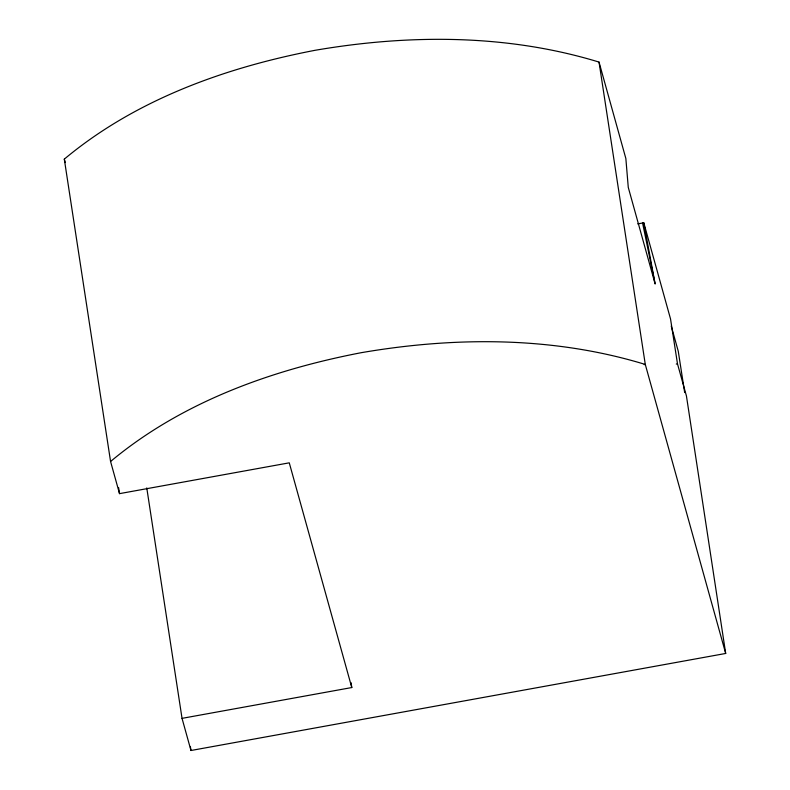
<?xml version="1.0" encoding="UTF-8"?>
<svg xmlns="http://www.w3.org/2000/svg" width="790" height="790" viewBox="0 0 790 790"><rect width="100%" height="100%" fill="white"/><g stroke="black" fill="none" stroke-linecap="round" stroke-linejoin="round"><path stroke-width="1.19" d="M146.772 487.924L182.036 718.357L351.787 687.547L289.268 462.831L119.517 493.641L110.57 461.488L64.306 159.126C135.367 99.787 224.953 67.644 314.894 50.333C408.904 34.168 507.21 34 599.027 62.084L625.858 158.523L628.267 187.378L655.098 283.817L643.791 222.8L637.737 223.896M110.57 461.488C181.641 402.159 271.227 370.016 361.168 352.705C455.168 336.54 553.484 336.372 645.292 364.447L725.694 653.458L190.973 750.5L182.036 718.357M644.136 364.664L645.292 364.447L599.027 62.084M676.289 364.081L677.494 363.854L686.441 395.997L725.694 653.458M643.791 222.8L670.532 318.943L677.494 363.854M671.243 326.043L678.274 351.303L684.673 392.581M64.306 159.126L65.264 162.572M642.586 223.017L655.098 283.817M351.037 682.669L351.787 687.547M190.42 746.846L190.973 750.5M118.579 487.539L119.517 493.641"/></g></svg>
